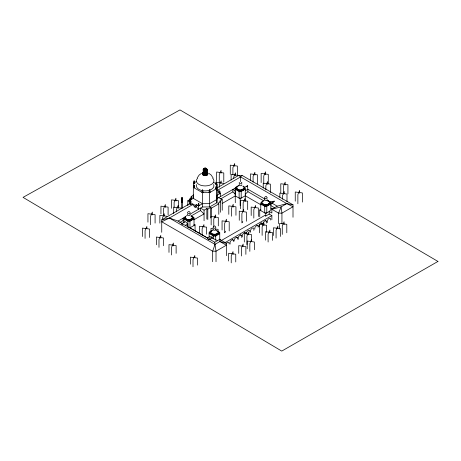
<?xml version="1.0" encoding="UTF-8"?>
<svg xmlns="http://www.w3.org/2000/svg" width="461" height="461" viewBox="0 0 461 461"><rect width="100%" height="100%" fill="white"/><g stroke="black" fill="none" stroke-linecap="round" stroke-linejoin="round"><path stroke-width="0.69" d="M240.573 181.64L240.596 176.932L242.077 175.405L293.006 204.811L293.006 217.258M181.888 208.211L182.083 197.539M216.895 202.754L216.981 184.314L216.244 181.934L215.506 184.314L216.244 184.74L216.981 184.314L216.895 202.754L209.651 206.937L202.483 206.989L189.857 214.279M193.407 183.271L194.144 183.697L194.882 183.271L194.144 180.891L193.407 183.271L193.251 198.368L202.483 203.699L209.651 203.653L216.895 199.463L216.981 195.331L220.416 193.349L219.684 190.981L218.94 193.361L219.684 193.787L219.684 190.981M193.384 194.957L193.251 198.368L190.6 199.901M161.736 232.304L161.736 219.851L189.333 203.923L189.333 200.633L190.07 198.253L190.808 200.633L190.07 201.059L190.358 198.42M194.277 185.149L193.989 187.794L194.726 187.368L193.989 184.988L193.251 187.368L202.483 192.681L209.651 192.635L216.895 188.451L216.157 186.071L215.42 188.451L216.157 188.877L216.445 186.232M197.827 205.537L198.564 203.157L199.302 205.537M201.745 192.254L202.483 189.874L203.226 192.254L202.483 192.681M210.389 192.208L209.651 189.828L208.908 192.208L209.651 192.635M203.733 168.991A2.219 1.279 60 0 1 204.177 168.334L204.315 168.282A2.219 1.279 60 0 1 205.162 168.403A2.219 1.752 -24.9 0 1 206.298 168.588L206.488 168.697A2.219 1.752 -24.9 0 1 207.127 169.711C207.381 171.734 202.921 171.734 203.174 169.711A2.219 1.752 24.9 0 1 203.82 168.697L204.004 168.588A2.219 1.752 24.9 0 1 205.168 168.398A2.219 1.279 -60 0 1 205.992 168.277L206.13 168.34A2.219 1.279 -60 0 1 206.568 168.991M206.966 171.861C211.322 176.891 198.985 176.891 203.341 171.861M202.586 174.229L202.673 173.843M203.382 172.316C201.981 174.996 209.035 174.333 206.597 172.068M207.629 174.61L207.715 172.904M187.777 227.348L187.777 224L185.408 221.568L181.473 223.844L185.466 225.331L207.358 237.968L208.245 239.299L209.876 239.42L214.745 242.232L214.999 244.365L212.665 251.193L212.665 261.704M224.905 232.759L225.579 231.18M242.336 222.536L242.786 221.482M197.175 177.998L199.135 175.047L201.549 173.261M202.586 172.904C203.209 174.857 206.545 174.84 207.629 173.29M185.576 216.399L185.08 217.471L185.23 218.952L186.169 219.885L187.783 220.427L187.783 219.54L189.592 219.822L193.13 217.776M185.207 218.03C186.607 221.251 195.095 219.246 191.436 215.95M190.266 219.43L190.266 220.318L191.436 219.885L192.197 219.206L192.197 218.318M238.66 185.76A3.728 2.149 0 0 0 236.925 188.18C238.331 191.401 246.814 189.396 243.16 186.1M246.75 186.578L247.534 185.702L247.937 191.695L245.258 194.202M270.74 204.281L272.342 203.359L274.312 201.157L269.829 201.901L267.397 200.5M188.053 211.49L189.557 211.49M242.388 189.488L242.388 190.376L243.748 189.586L243.748 188.699M265.121 196.495L266.619 196.495M264.009 200.616A3.728 2.149 0 0 0 262.269 203.036L263.237 204.004L264.908 204.557A3.728 2.149 0 0 0 267.732 204.344L269.097 203.555A3.728 2.149 0 0 0 269.472 201.924L267.732 200.616M268.187 204.142L268.187 205.03L268.746 204.707L268.746 203.82M193.856 181.052L194.427 181.052M194.144 182.833L196.449 181.501M181.945 197.539L182.141 208.211M191.165 197.925L191.165 196.524L193.655 195.084M202.2 190.041L202.771 190.041M215.955 182.101L216.526 182.101M190.963 199.233L190.963 197.832L192.197 197.118L191.165 196.524M187.823 205.692L187.823 200.789L191.955 198.403L190.963 197.832M190.07 200.8L190.07 200.466M209.363 189.995L209.934 189.995M190.209 202.471L195.13 205.318L196.288 204.649L196.288 206.695L195.13 207.364L192.669 204.603L190.209 204.598L190.209 202.471L191.367 201.809L189.333 200.633M215.42 188.451L216.157 188.025M216.693 188.123L238.723 175.405L242.077 175.405M214.745 242.232L219.678 239.386L219.88 241.547L226.391 245.2L216.019 251.193L212.665 251.193L161.736 221.787L169.4 218.041L192.669 204.603M216.837 190.652L240.596 176.932L286.805 203.612L293.006 206.747L281.936 213.138L278.582 213.138L271.863 209.259L271.863 213.022L269.218 211.495L265.761 213.489L259.733 210.009L259.733 216.837M219.298 192.733L219.298 191.367L218.139 192.03L219.165 192.623M198.276 203.324L198.852 203.324M219.966 191.142L219.396 191.142M202.483 203.699L198.564 205.963L196.288 204.649M238.844 185.483L235.727 187.281L235.727 189.096L239.357 191.188L240.965 191.188L244.699 189.033L244.699 187.218L242.964 186.215L243.915 186.78M185.259 216.837L184.844 217.079L184.844 218.727L188.272 220.71L189.592 220.71L193.13 218.67L193.13 217.016L191.955 216.342M161.736 219.851L169.4 218.041L178.09 221.073L185.501 216.797M216.981 198.616L236.994 187.068M185.679 216.745L183.939 217.753L183.939 223.015M184.844 217.967L185.259 217.725M179.755 222.542L183.086 220.617L184.089 221.199M190.912 216.1L200.523 210.55L200.523 208.118L204.062 210.164L206.856 208.551L207.802 209.098L210.596 207.485L211.559 208.044L218.808 203.86L218.808 214.371M220.548 198.991L232.868 191.874L232.868 189.442L235.254 190.819L235.168 194.196M222.237 210.256L222.237 199.671L219.569 201.215L220.514 201.757L220.514 212.273M244.635 187.373L247.534 185.702M220.514 201.757L217.84 203.301L218.808 203.86M235.727 188.203L239.357 190.301L240.965 190.301L244.699 188.146M235.168 189.229L239.126 191.517L241.195 191.517L245.258 189.166M183.939 218.946L187.898 221.234L189.967 221.234L194.035 218.883M193.724 219.897L204.062 213.927L200.523 210.55M222.237 203.434L235.289 195.896L240.158 198.708L245.258 195.764L261.162 204.949M185.466 225.331L187.777 224M245.258 190.808L247.937 189.264L264.96 199.094M195.066 231.03L195.066 224.887L189.967 227.832L188.589 227.555M212.988 229.93L210.043 231.629L210.043 233.278L213.996 235.559L215.316 235.559L218.848 233.52L218.848 231.866L217.84 231.284M263.185 200.99L261.329 202.062L261.329 203.871L264.96 205.969L266.562 205.969L270.302 203.814L270.302 201.999L266.896 200.034M212.043 230.621L209.138 232.298L209.138 237.444M207.358 237.968L209.669 236.637L212.181 237.023L212.181 238.089L209.876 239.42M212.982 234.977L212.982 234.09L213.996 234.672L215.316 234.672L218.848 232.626M261.329 202.984L264.96 205.082L266.562 205.082L270.302 202.926M208.245 239.299L212.181 237.023M270.826 203.168L274.312 201.157M259.733 210.009L260.765 209.415M260.765 204.01L264.723 206.292L266.792 206.292L270.861 203.946M209.138 233.496L213.622 236.078L215.69 236.078L219.753 233.733M286.805 203.612L277.217 206.171L271.863 209.259L281.135 206.885L286.805 203.612L293.006 204.811M220.75 240.855L264.723 215.466L265.761 216.065L269.218 214.065L271.863 215.592L271.863 219.782M169.4 218.041L214.999 244.365L219.88 241.547L226.391 243.264L226.391 255.717M224.645 242.855L271.863 215.592M186.169 215.95L186.941 215.61M214.302 225.867L215.523 226.489M212.181 238.089L217.552 240.613M189.333 203.923L190.687 203.923M181.473 223.844L182.556 223.925M238.262 175.376L231.117 174.437L231.117 180.072M223.913 183.42L216.768 182.481L216.768 183.893M180.833 208.078L173.693 207.139L173.693 213.478M167.009 216.313L159.863 215.373L159.863 223.124M212.919 228.685L210.971 228.425L210.971 231.243M215.518 229.025L218.111 229.365L218.111 231.48M215.909 230.172L218.047 231.572A3.728 2.149 0 0 1 213.483 234.205L211.812 233.652L210.85 232.684A3.728 2.149 0 0 1 211.812 230.609M208.758 173.261L211.167 175.047L213.126 177.998M272.342 203.359L277.217 206.171M267.772 200.967L270.861 202.754L270.861 209.726L269.218 211.495L269.218 214.065M247.937 191.695L263.744 200.823M270.861 205.589L274.537 207.715M270.861 208.02L272.699 209.081M213.858 182.51L216.244 183.887M216.837 189.944L219.298 191.367M265.098 220.491L266.325 221.199L266.325 223.159M218.698 197.625L222.237 199.671M261.035 222.836L262.263 223.545L262.263 224.853M256.881 225.233L258.108 225.942L258.108 227.25M190.07 200.207L190.808 200.633M244.439 232.419L245.667 233.128A2.645 1.527 -60 0 0 244.03 232.961A2.645 1.527 -60 0 0 242.4 235.012L242.4 236.971M187.823 200.789L189.557 201.785M240.342 234.782L241.57 235.49L241.57 237.45M236.245 237.15L237.467 237.859L237.467 239.167M232.125 239.524L233.352 240.233L233.352 241.541M191.77 216.382L194.035 217.69L194.035 225.481M216.952 230.921L219.753 232.54L219.753 239.674M184.844 217.84L186.25 218.652M210.043 232.39L211.052 232.972L211.052 233.86M194.035 224.288L195.066 224.887M219.753 239.138L220.79 239.737M184.089 218.768L183.086 218.191L183.086 220.617M219.678 239.386L226.391 243.264M207.905 238.187L189.967 227.832L189.967 221.234M178.09 221.073L182.544 223.643M206.597 169.181L207.127 169.711L207.127 173.209M238.723 175.405L240.596 176.932M232.868 191.874L235.254 194.15M196.288 206.695L198.564 209.254L198.564 203.485M207.629 173.843L207.715 174.229M214.999 244.365L216.019 251.193L216.019 261.704M302.399 202.097L302.399 192.934L295.253 191.995L295.253 201.157M299.667 193.176L299.667 190.353L297.875 194.565L297.875 203.727M287.929 193.862L287.929 184.7L280.784 183.76L280.784 192.923M286.996 201.791L286.996 194.041L279.85 193.101L279.85 197.331M286.8 232.776L286.8 224.323L279.654 223.383L279.654 229.019M285.203 184.936L285.203 182.118L283.411 186.325L283.411 194.081M284.264 193.574L284.264 191.459L282.472 195.671L282.472 199.192M284.068 224.559L284.068 221.741L282.276 225.948L282.276 234.407M281.936 223.648L281.936 213.138L281.135 206.885L278.582 213.138L278.582 223.648M280.599 236.453L280.599 228.702L273.454 227.763L273.454 235.513M277.868 228.235L277.868 226.12L276.076 230.333L276.076 238.083M272.635 240.377L272.635 232.626L265.49 231.687L265.49 240.146M270.578 220.053L270.578 218.745A2.645 1.527 -60 0 0 268.942 218.577A2.645 1.527 -60 0 0 267.305 220.629L267.311 222.594M270.377 192.589L270.377 184.129L263.231 183.196L263.231 188.128M269.904 232.863L269.904 230.045L268.112 234.257L268.112 242.008M268.504 204.004L268.504 204.891M268.29 183.536L268.29 174.373L261.145 173.434L261.145 182.596M267.651 184.371L267.651 181.548L265.853 185.76L265.853 189.99M266.792 206.292L266.792 212.896L264.723 212.896L264.723 206.292M266.654 232.327L266.654 225.279L259.508 224.34L259.508 232.793M266.562 205.082L266.562 205.969M265.761 213.489L265.761 216.065M265.559 174.61L265.559 171.792L263.767 175.998L263.767 183.755M264.96 205.082L264.96 205.969M263.923 225.515L263.923 222.698L262.13 226.904L262.13 235.364M263.058 225.049L263.058 223.084A2.645 1.527 -60 0 1 264.689 221.032A2.645 1.527 -60 0 1 266.325 221.199M260.765 202.811L260.765 210.608M258.996 226.737L258.996 225.429A2.645 1.527 -60 0 1 260.626 223.378A2.645 1.527 -60 0 1 262.263 223.545M258.339 216.474L258.339 208.015L251.193 207.075L251.193 215.535M257.601 184.014L257.601 174.852L250.461 173.912L250.461 180.257M255.613 207.548L255.613 205.433L253.821 209.646L253.821 218.099M254.875 175.088L254.875 172.27L253.083 176.482L253.083 182.118M254.841 229.134L254.841 227.826A2.645 1.527 -60 0 1 256.477 225.775A2.645 1.527 -60 0 1 258.114 225.942M254.363 249.735L254.363 241.985L247.217 241.045L247.217 248.796M253.838 230.367L253.838 228.408A2.645 1.527 -60 0 0 252.207 228.241A2.645 1.527 -60 0 0 250.571 230.293L250.571 232.252M251.631 241.518L251.631 239.403L249.839 243.615L249.839 251.366M251.452 240.861L251.452 234.516L244.307 233.577L244.307 242.037M249.799 232.044L249.799 230.736A2.645 1.527 -60 0 0 248.168 230.569A2.645 1.527 -60 0 0 246.531 232.626M248.721 234.758L248.721 231.935L246.929 236.147L246.929 244.607M247.678 209.64L247.678 201.186L240.533 200.247L240.533 208.706M246.531 232.626L246.531 233.934M246.41 221.251L246.41 212.095L239.265 211.155L239.265 220.312M245.874 254.351L245.874 246.6L238.735 245.661L238.735 253.412M245.258 187.973L245.258 201.227M244.947 201.422L244.947 198.605L243.154 202.817L243.154 211.271M243.685 211.622L243.685 209.513L241.892 213.72L241.892 222.882M243.16 189.143L243.16 190.036M243.149 246.134L243.149 244.019L241.357 248.225L241.357 255.982M241.195 191.517L241.195 198.115L239.126 198.115L239.126 191.517M240.965 190.301L240.965 191.188M240.158 198.708L240.158 205.537M239.357 190.301L239.357 191.188M238.302 239.34L238.302 237.375A2.645 1.527 -60 0 1 239.939 235.323A2.645 1.527 -60 0 1 241.576 235.485M237.427 175.243L237.427 166.081L230.281 165.142L230.281 174.304M235.951 215.299L235.951 206.839L228.812 205.9L228.812 214.359M235.755 261.957L235.755 254.201L228.61 253.262L228.61 261.018M235.536 175.612L235.536 172.794L233.744 177.001L233.744 178.413M235.289 202.725L235.168 188.036M234.695 166.317L234.695 163.499L232.903 167.712L232.903 174.759M234.2 241.051L234.2 239.743A2.645 1.527 -60 0 1 235.836 237.692A2.645 1.527 -60 0 1 237.473 237.853M233.226 207.081L233.226 204.258L231.434 208.47L231.434 216.221M233.024 254.443L233.024 251.62L231.232 255.832L231.232 262.879M230.085 244.082L230.085 242.123A2.645 1.527 -60 0 1 231.716 240.066A2.645 1.527 -60 0 1 233.352 240.233M229.203 230.949L229.203 221.787L222.058 220.848L222.058 230.01M229.077 244.013L229.077 242.705A2.645 1.527 -60 0 0 226.224 243.76M226.472 221.32L226.472 219.206L224.68 223.418L224.68 232.58M223.792 182.112L223.792 172.95L216.653 172.011L216.653 181.173M221.182 182.954L221.182 180.839L219.39 185.051L219.39 187.166M221.067 173.186L221.067 170.368L219.275 174.581L219.275 183.034M220.416 193.349L220.416 196.634M218.301 225.907L218.301 217.454L211.155 216.514L211.155 224.968M216.244 182.262L216.244 184.74M215.69 236.078L215.69 240.285M215.569 217.69L215.569 214.872L213.777 219.079L213.777 226.829M215.316 234.672L215.316 235.559M213.996 234.672L213.996 235.559M213.622 236.078L213.622 238.919M212.584 233.992L212.584 234.88M211.812 233.652L211.812 234.54M211.559 208.044L211.559 217.154M211.219 233.203L211.219 234.09M210.596 207.485L210.596 217.995M209.651 190.157L209.651 206.937M207.802 209.098L207.802 219.609M207.369 172.166L207.369 173.411M207.369 173.647L207.369 174.967M206.966 173.953L206.966 175.278M206.926 173.497L206.926 169.423A2.219 1.567 -45 0 0 206.349 168.501L206.176 168.421A2.196 1.55 -45 0 0 205.151 168.403A2.196 1.55 45 0 0 204.125 168.421L203.958 168.501A2.219 1.567 45 0 0 203.382 169.423M206.856 208.551L206.856 219.067M206.649 234.228L206.649 227.181L199.509 226.242L199.509 233.289M206.597 173.739L206.597 170.852A2.196 1.268 60 0 0 206.13 169.464L205.992 169.25A2.196 1.268 60 0 0 205.151 168.403A2.196 0.461 81.2 0 0 204.845 168.104L204.793 168.132A2.219 0.467 81.2 0 0 204.649 168.524M206.436 174.189L206.436 175.508M206.176 173.93L206.176 171.037A2.196 0.893 71.6 0 0 205.842 169.59L205.744 169.36A2.196 0.893 71.6 0 0 205.151 168.403A2.196 0.893 71.6 0 0 204.557 168.173L204.459 168.213A2.219 0.905 71.6 0 0 204.235 168.495M205.813 174.333L205.813 175.658M205.681 174.045L205.681 171.158A2.196 0.461 81.2 0 0 205.508 169.671L205.456 169.423A2.196 0.461 81.2 0 0 205.151 168.403A2.196 0.461 -81.2 0 1 205.456 168.104L205.508 168.132A2.219 0.467 -81.2 0 1 205.652 168.524M205.151 168.081L205.151 174.085M205.151 174.385L205.151 175.71M204.621 174.045L204.621 171.158A2.219 0.467 -81.2 0 1 204.793 169.671L204.845 169.423A2.219 0.467 -81.2 0 1 205.157 168.386A2.196 0.893 -71.6 0 1 205.744 168.173L205.842 168.213A2.219 0.905 -71.6 0 1 206.067 168.495M204.488 174.333L204.488 175.658M204.131 173.93L204.131 171.037A2.219 0.905 -71.6 0 1 204.459 169.59L204.557 169.36A2.219 0.905 -71.6 0 1 205.157 168.386A2.196 1.792 0 0 1 206.338 168.766L206.534 168.899A2.196 1.792 0 0 1 207.191 170.005M204.062 210.164L204.062 220.75M203.871 174.189L203.871 175.508M203.923 226.714L203.923 224.599L202.131 228.812L202.131 235.156M203.704 173.739L203.704 170.852A2.219 1.279 -60 0 1 204.177 169.464L204.315 169.25A2.219 1.279 -60 0 1 205.162 168.392A2.196 1.729 24.9 0 1 206.298 168.939L206.488 169.106A2.219 1.752 24.9 0 1 207.127 170.322M203.382 173.497L203.382 169.423L203.174 173.209M203.341 173.953L203.341 175.278M202.932 172.166L202.932 173.411M202.932 173.647L202.932 174.967M202.673 173.29L202.673 174.61M202.483 190.209L202.483 206.989M197.527 265.121L197.527 258.074L190.381 257.134L190.381 264.182M195.13 205.318L195.13 207.364M194.801 257.607L194.801 255.492L193.003 259.699L193.003 266.746M194.144 181.219L194.144 183.697M192.03 218.549L192.03 219.436M191.436 218.992L191.436 219.885M190.67 219.338L190.67 220.225M189.592 219.822L189.592 220.71M188.272 219.822L188.272 220.71M187.898 221.234L187.898 226.731M187.345 219.43L187.345 220.318M186.941 219.338L186.941 220.225M186.169 218.992L186.169 219.885M185.576 218.549L185.576 219.436M185.408 218.318L185.408 219.206M178.643 207.83L178.643 200.783L171.498 199.844L171.498 208.297M178.107 208.314L178.107 205.497L176.315 209.703L176.315 211.818M176.125 253.337L176.125 245.586L168.985 244.647L168.985 252.398M175.918 201.019L175.918 198.201L174.125 202.408L174.125 207.341M173.399 245.822L173.399 243.005L171.607 247.211L171.607 254.968M168.098 214.855L168.098 207.104L160.952 206.165L160.952 213.916M165.372 207.341L165.372 204.523L163.574 208.729L163.574 215.777M164.283 215.846L164.283 213.731L162.491 217.944L162.491 220.058M163.505 245.725L163.505 237.974L156.36 237.035L156.36 244.785M160.774 238.21L160.774 235.392L158.982 239.605L158.982 247.355M155.086 223.089L155.086 214.63L147.941 213.691L147.941 222.15M152.355 214.866L152.355 212.048L150.563 216.261L150.563 224.714M149.595 237.496L149.595 229.036L142.449 228.097L142.449 236.556M146.863 228.57L146.863 226.455L145.071 230.667L145.071 238.418M212.752 178.326A8.776 5.065 0 0 1 205.151 185.927A8.776 5.065 0 0 1 197.55 178.326M213.627 184.544A8.776 5.065 0 0 1 205.151 190.917A8.776 5.065 0 0 1 196.674 184.544M215.627 227.06A1.36 0.784 0 0 1 215.126 228.137A1.36 0.784 0 0 1 213.27 227.849A1.36 0.784 0 0 1 213.766 226.772M215.627 229.054A1.36 0.784 0 0 1 214.446 230.235A1.36 0.784 0 0 1 213.27 229.054M190.116 214.59A1.36 0.784 0 0 1 188.451 215.552A1.36 0.784 0 0 1 187.84 214.238M189.765 212.244A1.36 0.784 0 0 1 189.765 213.357A1.36 0.784 0 0 1 187.84 213.357A1.36 0.784 0 0 1 187.84 212.244M267.184 199.601A1.36 0.784 0 0 1 265.519 200.564A1.36 0.784 0 0 1 264.908 199.244M266.55 197.129A1.36 0.784 0 0 1 266.982 198.259A1.36 0.784 0 0 1 264.994 198.409A1.36 0.784 0 0 1 264.908 197.25M241.201 182.268A1.36 0.784 0 0 1 241.639 183.403A1.36 0.784 0 0 1 239.645 183.553A1.36 0.784 0 0 1 239.559 182.395M241.841 184.74A1.36 0.784 0 0 1 240.169 185.702A1.36 0.784 0 0 1 239.559 184.388M206.926 170.605A2.219 1.567 45 0 0 206.349 169.302L206.176 169.106A2.196 1.55 45 0 0 205.151 168.403A2.219 1.809 0 0 0 203.969 168.761L203.768 168.899A2.219 1.809 0 0 0 203.105 170.017M203.382 170.605A2.219 1.567 -45 0 1 203.952 169.302L204.125 169.106A2.196 1.55 -45 0 1 205.151 168.403A2.196 1.729 -24.9 0 0 204.004 168.939L203.82 169.106A2.219 1.752 -24.9 0 0 203.174 170.322M182.147 201.63L182.014 202.581L181.674 200.76L182.014 197.642L182.014 199.619L182.418 200.109L181.853 200.927L182.147 201.63M437.95 261.439L281.746 351.086L23.05 197.366L179.974 109.914L437.95 261.439"/></g></svg>
